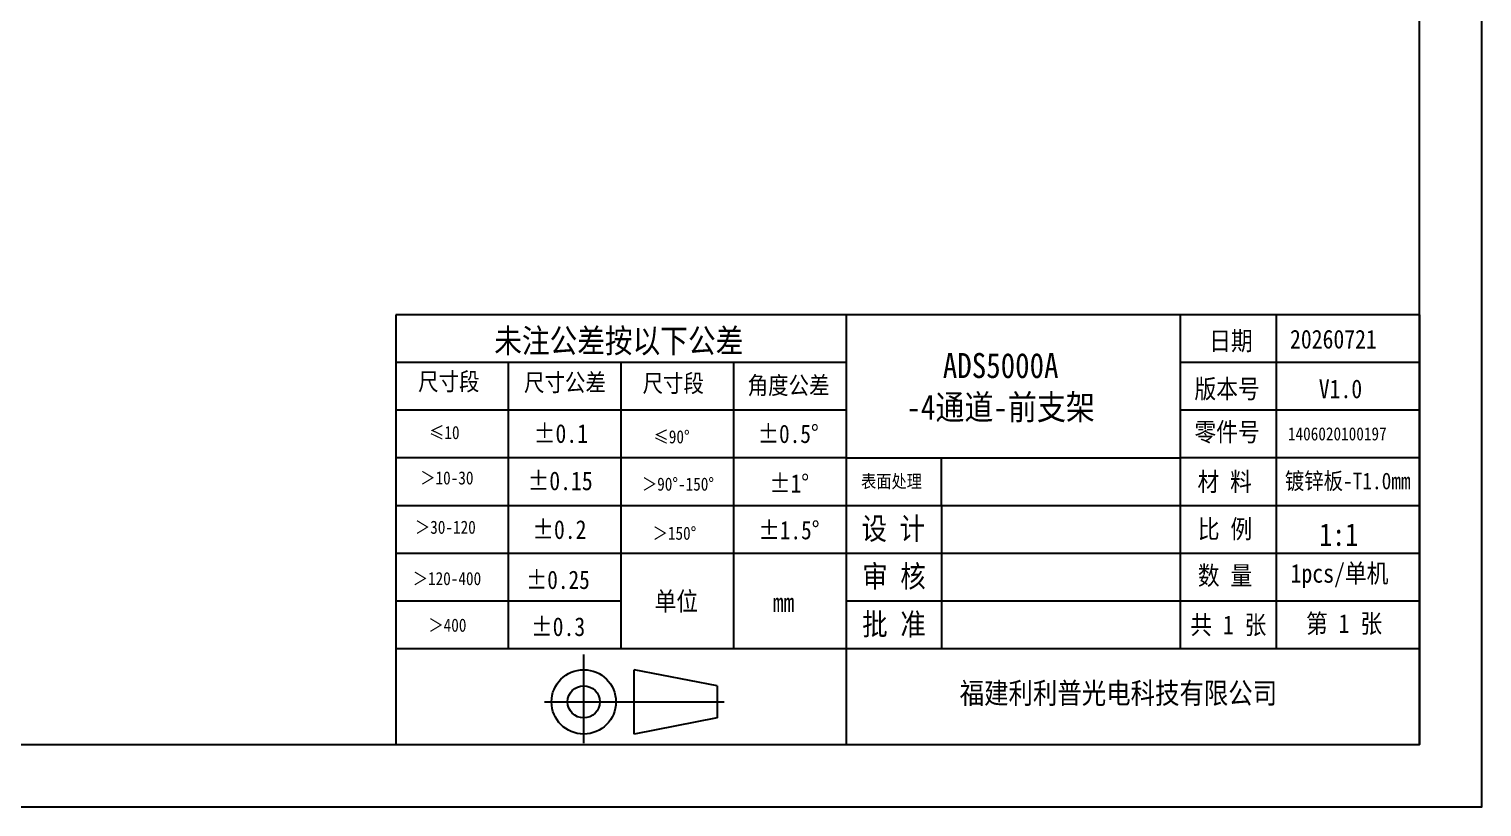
# Model space of a CAD drawing. Header units: millimetres. Extents: x 0 to 1189, y 25 to 866.
# Drawn here: x 608 to 1189, y 25 to 336 of the extents above; entities that cross this region are included whole.
import ezdxf

# ---------------------------------------------------------------- set-up
doc = ezdxf.new("R2010")
doc.units = ezdxf.units.MM
doc.header["$LTSCALE"] = 65.395
doc.layers.get('0').update_dxf_attribs({"linetype": 'CONTINUOUS'})
doc.styles.get("Standard").update_dxf_attribs({"font": 'txt', "width": 0.85})

msp = doc.modelspace()

# ---------------------------------------------------------------- linework, layer by layer
for p, q in [((1164, 221.801), (754.805, 221.801)), ((754.805, 221.801), (754.805, 50)), ((934.805, 221.801), (934.805, 50)), ((1068.364, 221.801), (1068.364, 88.178)), ((1106.733, 221.801), (1106.733, 88.814)), ((1164, 221.801), (1164, 50)), ((934.805, 202.712), (754.805, 202.712)), ((799.805, 202.712), (799.805, 88.205)), ((844.805, 202.712), (844.805, 88.205)), ((889.805, 202.712), (889.805, 88.205)), ((1164, 202.712), (1068.364, 202.712)), ((934.805, 183.623), (754.805, 183.623)), ((1164, 183.623), (1068.364, 183.623)), ((934.805, 164.534), (754.805, 164.534)), ((934.805, 164.534), (1068.364, 164.534)), ((972.983, 145.445), (972.983, 164.534)), ((1164, 164.534), (1068.364, 164.534)), ((934.805, 145.445), (754.805, 145.445)), ((1164, 145.445), (934.805, 145.445)), ((972.983, 145.445), (972.983, 88.178)), ((1164, 126.356), (754.805, 126.356)), ((844.805, 107.294), (754.805, 107.294)), ((1164, 107.267), (934.805, 107.267)), ((934.805, 88.205), (754.805, 88.205)), ((1164, 88.178), (934.805, 88.178)), ((883.238, 73.447), (850.162, 79.882)), ((883.238, 73.447), (883.238, 60.576)), ((883.238, 60.576), (850.162, 54.141)), ((754.805, 50), (1164, 50))]:
    msp.add_line(p, q)
at = {"lineweight": -3}
for p, q in [((829.952, 50.561), (829.952, 85.913)), ((850.162, 54.141), (850.162, 79.882)), ((814.243, 67.011), (886.028, 67.011))]:
    msp.add_line(p, q, dxfattribs=at)
at = {"color": 7, "linetype": 'Continuous'}
for points in [[(0, 25), (1189, 25), (1189, 866), (0, 866)], [(25, 50), (1164, 50), (1164, 841), (25, 841)]]:
    msp.add_lwpolyline(points, close=True, dxfattribs=at)
at = {"lineweight": -3}
for radius in [12.871, 6.435]:
    msp.add_circle((829.952, 67.011), radius, dxfattribs=at)

# ---------------------------------------------------------------- texts
for s, insert, char_height, width, attachment_point in [('{\\f宋体|b0|i0|c134|p54;未注公差按以下公差}', (843.962, 210.857), 9.5445, 169.57989, 5), ('{\\fSimSun|b0|i0|c134|p54;日期}', (1088.677, 210.928), 7.5, 56.7, 5), ('{\\fSimSun|b0|i0|c0|p54;202\\fSimSun|b0|i0|c134|p54;60721}', (1112.285, 215.811), 7.5, 47.64523, 1), ('{\\fSimSun|b0|i0|c134|p54;ADS5000A\\P-4通道-前支架}', (996.621, 192.619), 10, 82.37054, 5), ('{\\fSimSun|b0|i0|c134|p54;版本号}', (1087.127, 191.732), 7.5, 56.7, 5), ('{\\fSimSun|b0|i0|c0|p54;V\\fSimSun|b0|i0|c134|p54;1.0}', (1123.783, 195.935), 7.5, 47.64523, 1), ('{\\fSimSun|b0|i0|c134|p54;零件号}', (1087.125, 174.51), 7.5, 57.267, 5), ('{\\fSimSun|b0|i0|c0|p54;1406020100197}', (1111.45, 176.82), 5.25, 59.11413, 1), ('{\\fSimSun|b0|i0|c134|p54;表面处理}', (952.981, 154.92), 5.25, 37.6936, 5), ('{\\fSimSun|b0|i0|c134|p54;材 料}', (1086.178, 154.672), 7.5, 57.267, 5), ('{\\fSimSun|b0|i0|c134|p54;设 计}', (953.699, 135.819), 8.78094, 37.6936, 5), ('{\\fSimSun|b0|i0|c134|p54;比 例}', (1086.308, 135.712), 7.5, 57.267, 5), ('{\\f宋体|b0|i0|c134|p54;审 核}', (953.971, 116.769), 8.78094, 38.178, 5), ('{\\fSimSun|b0|i0|c134|p54;数 量}', (1086.301, 117.126), 7.5, 81, 5), ('{\\fSimSun|b0|i0|c134|p54;1pcs/单机}', (1132.07, 117.352), 7.5, 57.267, 5), ('{\\fSimSun|b0|i0|c134|p54;单位}', (866.991, 106.841), 7.5, 37.6936, 5), ('{\\fSimSun|b0|i0|c134|p54;mm}', (909.835, 106.758), 7.5, 37.6936, 5), ('{\\f宋体|b0|i0|c134|p54;批 准}', (953.972, 97.599), 8.78094, 38.178, 5), ('{\\fSimSun|b0|i0|c134|p54;\\H0.85412x;共 1 张\\H1.17079x; }', (1087.621, 97.401), 8.78094, 38.69293, 5), ('{\\fSimSun|b0|i0|c134|p54;\\H0.85412x;第 1 张\\H1.17079x; }', (1133.901, 97.918), 8.78094, 41.14746, 5), ('{\\fSimSun|b1|i0|c134|p54;   福建利利普光电科技有限公司}', (1036.386, 70.052), 8.41825, 188.78327, 5)]:
    msp.add_mtext(s, dxfattribs=dict(insert=insert, char_height=char_height, width=width, attachment_point=attachment_point))
at = {"lineweight": -3, "attachment_point": 5}
for s, insert, char_height, width in [('{\\fSimSun|b0|i0|c134|p54;尺寸段}', (776.027, 194.694), 7.05878, 63.16955), ('{\\fSimSun|b0|i0|c134|p54;尺寸公差}', (822.442, 194.351), 7.05878, 63.16955), ('{\\fSimSun|b0|i0|c134|p54;尺寸段}', (865.761, 194.007), 7.05878, 63.16955), ('{\\fSimSun|b0|i0|c134|p54;角度公差}', (911.832, 193.148), 7.05878, 63.16955), ('{\\fSimSun|b0|i0|c134|p54;≤10}', (774.256, 174.624), 5.25, 20.4485), ('{\\fSimSun|b0|i0|c0|p54;%%P\\fSimSun|b0|i0|c134|p54;0.1}', (820.822, 174.261), 7.5, 40.66211), ('{\\fSimSun|b0|i0|c134|p54;≤90°}', (865.088, 172.928), 5.25, 61.41484), ('{\\fSimSun|b0|i0|c0|p54;%%P\\fSimSun|b0|i0|c134|p54;0.5\\fSimSun|b0|i0|c0|p54;%%D}', (911.723, 174.157), 7.35, 40.66211), ('{\\fSimSun|b0|i0|c134|p54;＞10-30}', (775.256, 156.536), 5.25, 32.56221), ('{\\fSimSun|b0|i0|c0|p54;%%P\\fSimSun|b0|i0|c134|p54;0.15}', (820.533, 155.346), 7.5, 40.66211), ('{\\fSimSun|b0|i0|c134|p54;＞90°-150°}', (867.635, 154.058), 5.25, 42.83625), ('{\\fSimSun|b0|i0|c0|p54;%%P\\fSimSun|b0|i0|c134|p54;1\\fSimSun|b0|i0|c0|p54;%%D}', (912.095, 154.381), 7.35, 40.66211), ('{\\fSimSun|b0|i0|c134|p54;＞30-120}', (774.654, 136.815), 5.25, 38.82128), ('{\\fSimSun|b0|i0|c0|p54;%%P\\fSimSun|b0|i0|c134|p54;0.2}', (820.226, 135.853), 7.5, 40.66211), ('{\\fSimSun|b0|i0|c0|p54;%%P\\fSimSun|b0|i0|c134|p54;1.5\\fSimSun|b0|i0|c0|p54;%%D}', (912.028, 135.633), 7.35, 40.66211), ('{\\fSimSun|b0|i0|c134|p54;＞150°}', (866.23, 134.406), 5.25, 61.41484), ('{\\fSimSun|b0|i0|c134|p54;＞120-400}', (775.29, 116.285), 5.25, 38.60023), ('{\\fSimSun|b0|i0|c0|p54;%%P\\fSimSun|b0|i0|c134|p54;0.25}', (819.622, 115.771), 7.35, 40.66211), ('{\\fSimSun|b0|i0|c134|p54;＞400}', (775.473, 97.65), 5.25, 61.41484), ('{\\fSimSun|b0|i0|c0|p54;%%P\\fSimSun|b0|i0|c134|p54;0.3}', (819.707, 97.026), 7.5, 40.66211)]:
    msp.add_mtext(s, dxfattribs=dict(at, insert=insert, char_height=char_height, width=width))
at = {"color": 7, "insert": (1135.368, 154.984), "char_height": 6.6813, "width": 57.267, "attachment_point": 5}
msp.add_mtext('{\\fSimSun|b0|i0|c134|p54;镀锌板-T1.0mm}', dxfattribs=at)
at = {"linetype": 'Continuous', "insert": (1139.55, 138.41), "char_height": 9, "width": 13.6115, "attachment_point": 3, "line_spacing_factor": 0.9}
msp.add_mtext('{\\fSimSun|b0|i0|c134|p2;1:1}', dxfattribs=at)

doc.saveas('drawing.dxf')
